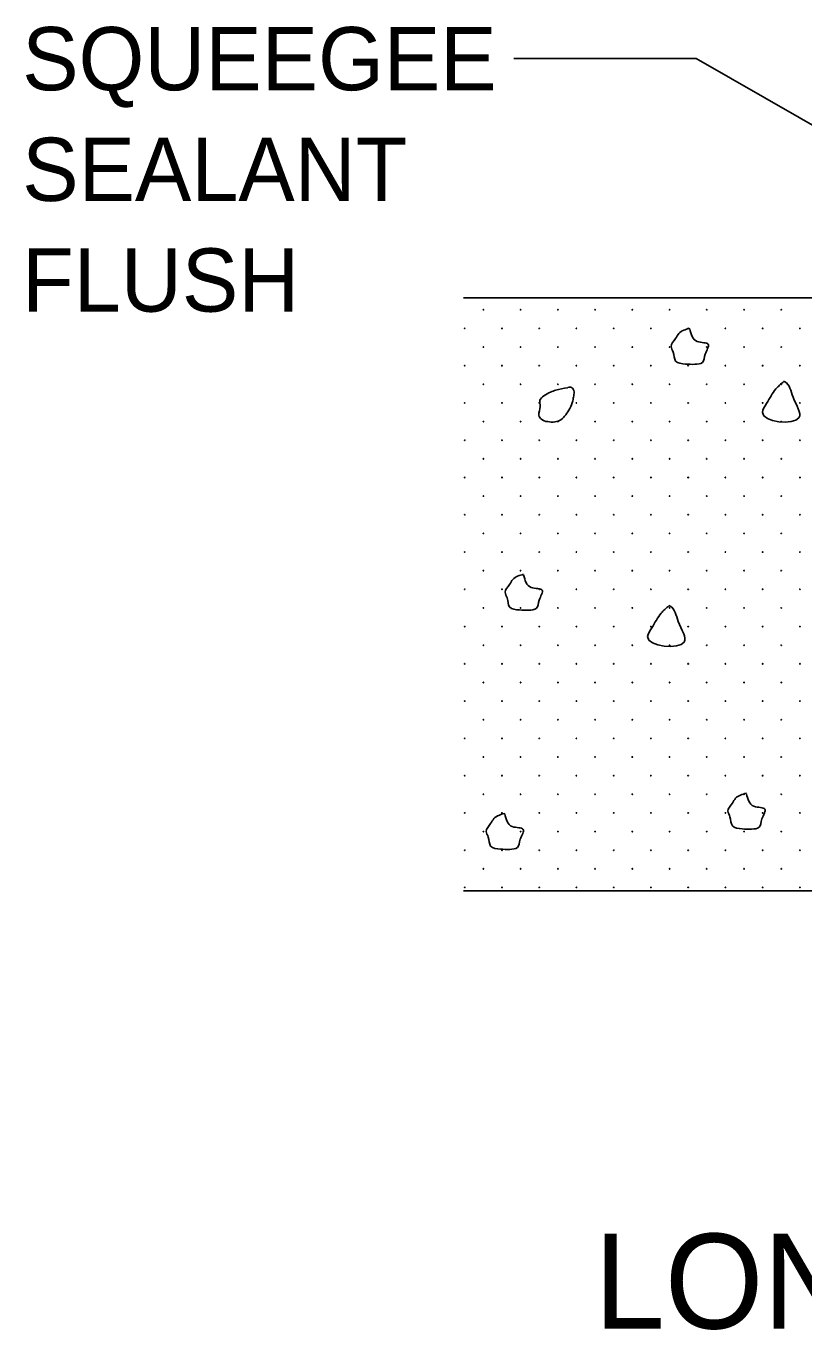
# Model space of a CAD drawing. Extents: x 99582 to 100262, y 99899 to 100604.
# Drawn here: x 99740.6 to 99775.7, y 100006.7 to 100065.5 of the extents above; entities that cross this region are included whole.
import ezdxf

# ---------------------------------------------------------------- set-up
doc = ezdxf.new("R2010")
doc.units = 0
for name, color, linetype in [('Level 11', 7, 'Continuous'), ('Level 29', 7, 'Continuous'), ('Level 55', 7, 'Continuous')]:
    doc.layers.add(name, color=color, linetype=linetype)

msp = doc.modelspace()

# ---------------------------------------------------------------- linework, layer by layer
at = {"layer": 'Level 11'}
for points in [[(99770.528, 100051.865), (99770.041, 100051.634), (99769.893, 100051.408), (99769.691, 100051.052), (99769.786, 100050.797), (99769.893, 100050.393), (99770.338, 100050.256), (99770.76, 100050.245), (99771.098, 100050.328), (99771.229, 100050.702), (99771.365, 100051.147), (99770.867, 100051.272), (99770.528, 100051.842)], [(99765.013, 100049.186), (99764.485, 100049.08), (99764.247, 100048.996), (99763.945, 100048.824), (99763.772, 100048.622), (99763.784, 100048.349), (99763.731, 100047.946), (99763.838, 100047.767), (99764.123, 100047.661), (99764.449, 100047.649), (99764.717, 100047.744), (99764.936, 100047.969), (99765.126, 100048.254), (99765.257, 100048.605), (99765.298, 100048.824), (99765.298, 100049.068), (99765.15, 100049.216), (99765.031, 100049.204)], [(99774.768, 100049.47), (99774.417, 100049.138), (99773.996, 100048.485), (99773.806, 100048.081), (99775.456, 100047.837), (99775.189, 100048.758), (99774.821, 100049.458), (99774.756, 100049.488)], [(99763.04, 100040.785), (99762.553, 100040.553), (99762.404, 100040.328), (99762.203, 100039.971), (99762.298, 100039.716), (99762.404, 100039.312), (99762.85, 100039.176), (99763.271, 100039.164), (99763.61, 100039.247), (99763.74, 100039.621), (99763.877, 100040.066), (99763.378, 100040.191), (99763.04, 100040.761)], [(99769.592, 100039.363), (99769.242, 100039.031), (99768.821, 100038.378), (99768.631, 100037.974), (99770.281, 100037.731), (99770.014, 100038.651), (99769.646, 100039.352), (99769.581, 100039.381)], [(99773.086, 100030.922), (99772.599, 100030.69), (99772.451, 100030.464), (99772.249, 100030.108), (99772.344, 100029.853), (99772.451, 100029.449), (99772.896, 100029.312), (99773.318, 100029.301), (99773.656, 100029.384), (99773.787, 100029.758), (99773.923, 100030.203), (99773.424, 100030.328), (99773.086, 100030.898)], [(99762.187, 100030.008), (99761.7, 100029.777), (99761.552, 100029.551), (99761.35, 100029.195), (99761.445, 100028.94), (99761.552, 100028.536), (99761.997, 100028.399), (99762.419, 100028.387), (99762.757, 100028.471), (99762.888, 100028.845), (99763.024, 100029.29), (99762.526, 100029.415), (99762.187, 100029.985)]]:
    msp.add_spline(points, degree=3, dxfattribs=at)
at = {"layer": 'Level 29'}
for p, q in [((99760.333, 100053.245), (99817.333, 100053.245)), ((99760.333, 100026.527), (99817.333, 100026.527))]:
    msp.add_line(p, q, dxfattribs=at)
for centre in [(99761.223, 100052.702), (99762.902, 100052.702), (99764.582, 100052.702), (99766.261, 100052.702), (99767.94, 100052.702), (99769.62, 100052.702), (99771.299, 100052.702), (99772.979, 100052.702), (99774.658, 100052.702), (99760.383, 100051.863), (99762.063, 100051.863), (99763.742, 100051.863), (99765.421, 100051.863), (99767.101, 100051.863), (99768.78, 100051.863), (99770.459, 100051.863), (99772.139, 100051.863), (99773.818, 100051.863), (99775.498, 100051.863), (99761.223, 100051.023), (99762.902, 100051.023), (99764.582, 100051.023), (99766.261, 100051.023), (99767.94, 100051.023), (99769.62, 100051.023), (99771.299, 100051.023), (99772.979, 100051.023), (99774.658, 100051.023), (99760.383, 100050.183), (99762.063, 100050.183), (99763.742, 100050.183), (99765.421, 100050.183), (99767.101, 100050.183), (99768.78, 100050.183), (99770.459, 100050.183), (99772.139, 100050.183), (99773.818, 100050.183), (99775.498, 100050.183), (99761.223, 100049.344), (99762.902, 100049.344), (99764.582, 100049.344), (99766.261, 100049.344), (99767.94, 100049.344), (99769.62, 100049.344), (99771.299, 100049.344), (99772.979, 100049.344), (99774.658, 100049.344), (99760.383, 100048.504), (99762.063, 100048.504), (99763.742, 100048.504), (99765.421, 100048.504), (99767.101, 100048.504), (99768.78, 100048.504), (99770.459, 100048.504), (99772.139, 100048.504), (99773.818, 100048.504), (99775.498, 100048.504), (99761.223, 100047.664), (99762.902, 100047.664), (99764.582, 100047.664), (99766.261, 100047.664), (99767.94, 100047.664), (99769.62, 100047.664), (99771.299, 100047.664), (99772.979, 100047.664), (99774.658, 100047.664), (99760.383, 100046.824), (99762.063, 100046.824), (99763.742, 100046.824), (99765.421, 100046.824), (99767.101, 100046.824), (99768.78, 100046.824), (99770.459, 100046.824), (99772.139, 100046.824), (99773.818, 100046.824), (99775.498, 100046.824), (99761.223, 100045.985), (99762.902, 100045.985), (99764.582, 100045.985), (99766.261, 100045.985), (99767.94, 100045.985), (99769.62, 100045.985), (99771.299, 100045.985), (99772.979, 100045.985), (99774.658, 100045.985), (99760.383, 100045.145), (99762.063, 100045.145), (99763.742, 100045.145), (99765.421, 100045.145), (99767.101, 100045.145), (99768.78, 100045.145), (99770.459, 100045.145), (99772.139, 100045.145), (99773.818, 100045.145), (99775.498, 100045.145), (99761.223, 100044.305), (99762.902, 100044.305), (99764.582, 100044.305), (99766.261, 100044.305), (99767.94, 100044.305), (99769.62, 100044.305), (99771.299, 100044.305), (99772.979, 100044.305), (99774.658, 100044.305), (99760.383, 100043.466), (99762.063, 100043.466), (99763.742, 100043.466), (99765.421, 100043.466), (99767.101, 100043.466), (99768.78, 100043.466), (99770.459, 100043.466), (99772.139, 100043.466), (99773.818, 100043.466), (99775.498, 100043.466), (99761.223, 100042.626), (99762.902, 100042.626), (99764.582, 100042.626), (99766.261, 100042.626), (99767.94, 100042.626), (99769.62, 100042.626), (99771.299, 100042.626), (99772.979, 100042.626), (99774.658, 100042.626), (99760.383, 100041.786), (99762.063, 100041.786), (99763.742, 100041.786), (99765.421, 100041.786), (99767.101, 100041.786), (99768.78, 100041.786), (99770.459, 100041.786), (99772.139, 100041.786), (99773.818, 100041.786), (99775.498, 100041.786), (99761.223, 100040.947), (99762.902, 100040.947), (99764.582, 100040.947), (99766.261, 100040.947), (99767.94, 100040.947), (99769.62, 100040.947), (99771.299, 100040.947), (99772.979, 100040.947), (99774.658, 100040.947), (99760.383, 100040.107), (99762.063, 100040.107), (99763.742, 100040.107), (99765.421, 100040.107), (99767.101, 100040.107), (99768.78, 100040.107), (99770.459, 100040.107), (99772.139, 100040.107), (99773.818, 100040.107), (99775.498, 100040.107), (99761.223, 100039.267), (99762.902, 100039.267), (99764.582, 100039.267), (99766.261, 100039.267), (99767.94, 100039.267), (99769.62, 100039.267), (99771.299, 100039.267), (99772.979, 100039.267), (99774.658, 100039.267), (99760.383, 100038.428), (99762.063, 100038.428), (99763.742, 100038.428), (99765.421, 100038.428), (99767.101, 100038.428), (99768.78, 100038.428), (99770.459, 100038.428), (99772.139, 100038.428), (99773.818, 100038.428), (99775.498, 100038.428), (99761.223, 100037.588), (99762.902, 100037.588), (99764.582, 100037.588), (99766.261, 100037.588), (99767.94, 100037.588), (99769.62, 100037.588), (99771.299, 100037.588), (99772.979, 100037.588), (99774.658, 100037.588), (99760.383, 100036.748), (99762.063, 100036.748), (99763.742, 100036.748), (99765.421, 100036.748), (99767.101, 100036.748), (99768.78, 100036.748), (99770.459, 100036.748), (99772.139, 100036.748), (99773.818, 100036.748), (99775.498, 100036.748), (99761.223, 100035.908), (99762.902, 100035.908), (99764.582, 100035.908), (99766.261, 100035.908), (99767.94, 100035.908), (99769.62, 100035.908), (99771.299, 100035.908), (99772.979, 100035.908), (99774.658, 100035.908), (99760.383, 100035.069), (99762.063, 100035.069), (99763.742, 100035.069), (99765.421, 100035.069), (99767.101, 100035.069), (99768.78, 100035.069), (99770.459, 100035.069), (99772.139, 100035.069), (99773.818, 100035.069), (99775.498, 100035.069), (99761.223, 100034.229), (99762.902, 100034.229), (99764.582, 100034.229), (99766.261, 100034.229), (99767.94, 100034.229), (99769.62, 100034.229), (99771.299, 100034.229), (99772.979, 100034.229), (99774.658, 100034.229), (99760.383, 100033.389), (99762.063, 100033.389), (99763.742, 100033.389), (99765.421, 100033.389), (99767.101, 100033.389), (99768.78, 100033.389), (99770.459, 100033.389), (99772.139, 100033.389), (99773.818, 100033.389), (99775.498, 100033.389), (99761.223, 100032.55), (99762.902, 100032.55), (99764.582, 100032.55), (99766.261, 100032.55), (99767.94, 100032.55), (99769.62, 100032.55), (99771.299, 100032.55), (99772.979, 100032.55), (99774.658, 100032.55), (99760.383, 100031.71), (99762.063, 100031.71), (99763.742, 100031.71), (99765.421, 100031.71), (99767.101, 100031.71), (99768.78, 100031.71), (99770.459, 100031.71), (99772.139, 100031.71), (99773.818, 100031.71), (99775.498, 100031.71), (99761.223, 100030.87), (99762.902, 100030.87), (99764.582, 100030.87), (99766.261, 100030.87), (99767.94, 100030.87), (99769.62, 100030.87), (99771.299, 100030.87), (99772.979, 100030.87), (99774.658, 100030.87), (99760.383, 100030.031), (99762.063, 100030.031), (99763.742, 100030.031), (99765.421, 100030.031), (99767.101, 100030.031), (99768.78, 100030.031), (99770.459, 100030.031), (99772.139, 100030.031), (99773.818, 100030.031), (99775.498, 100030.031), (99761.223, 100029.191), (99762.902, 100029.191), (99764.582, 100029.191), (99766.261, 100029.191), (99767.94, 100029.191), (99769.62, 100029.191), (99771.299, 100029.191), (99772.979, 100029.191), (99774.658, 100029.191), (99760.383, 100028.351), (99762.063, 100028.351), (99763.742, 100028.351), (99765.421, 100028.351), (99767.101, 100028.351), (99768.78, 100028.351), (99770.459, 100028.351), (99772.139, 100028.351), (99773.818, 100028.351), (99775.498, 100028.351), (99761.223, 100027.512), (99762.902, 100027.512), (99764.582, 100027.512), (99766.261, 100027.512), (99767.94, 100027.512), (99769.62, 100027.512), (99771.299, 100027.512), (99772.979, 100027.512), (99774.658, 100027.512), (99760.383, 100026.672), (99762.063, 100026.672), (99763.742, 100026.672), (99765.421, 100026.672), (99767.101, 100026.672), (99768.78, 100026.672), (99770.459, 100026.672), (99772.139, 100026.672), (99773.818, 100026.672), (99775.498, 100026.672)]:
    msp.add_circle(centre, 0.0119, dxfattribs=at)
at = {"layer": 'Level 55'}
for p, q in [((99770.816, 100064.018), (99762.594, 100064.018)), ((99787.613, 100054.433), (99770.816, 100064.018))]:
    msp.add_line(p, q, dxfattribs=at)

# ---------------------------------------------------------------- texts
for s, height, p in [('SQUEEGEE', 2.85, (99740.427, 100062.593)), ('SEALANT', 2.85, (99740.427, 100057.606)), ('FLUSH', 2.85, (99740.427, 100052.618)), ('LONGITUDINAL', 4.275, (99766.226, 100006.795))]:
    msp.add_text(s, height=height, dxfattribs=at).set_placement(p)

doc.saveas('drawing.dxf')
